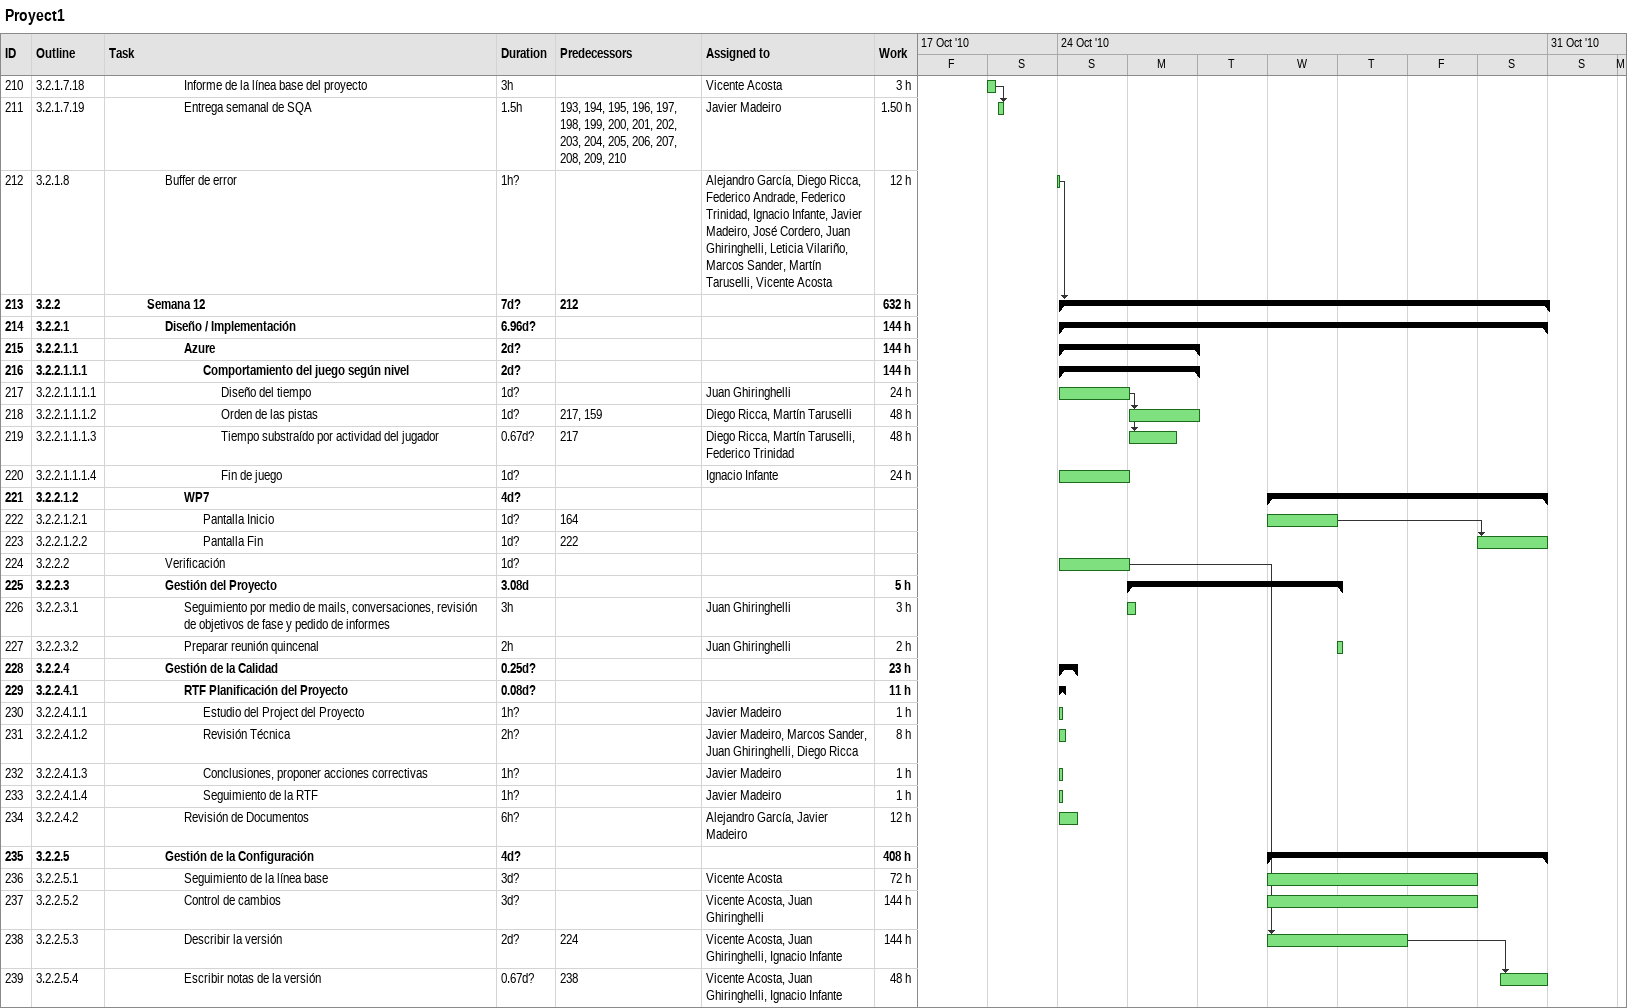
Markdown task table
Proyect1

| ID | WBS | Task | Duration | Start | Finish | Predecessors | Resources | Work (h) |
|---|---|---|---|---|---|---|---|---|
| 210 | 3.2.1.7.18 | Informe de la línea base del proyecto | 3h | 2010-10-23 | 2010-10-23 |  | Vicente Acosta | 3 |
| 211 | 3.2.1.7.19 | Entrega semanal de SQA | 1.5h | 2010-10-23 | 2010-10-23 | 193, 194, 195, 196, 197, 198, 199, 200, 201, 202, 203, 204, 205, 206, 207, 208, 209, 210 | Javier Madeiro | 1.50 |
| 212 | 3.2.1.8 | Buffer de error | 1h? | 2010-10-24 | 2010-10-24 |  | Alejandro García, Diego Ricca, Federico Andrade, Federico Trinidad, Ignacio Infante, Javier Madeiro, José Cordero, Juan Ghiringhelli, Leticia Vilariño, Marcos Sander, Martín Taruselli, Vicente Acosta | 12 |
| 213 | 3.2.2 | **Semana 12** | 7d? | 2010-10-24 | 2010-10-31 | 212 |  | 632 |
| 214 | 3.2.2.1 | **Diseño / Implementación** | 6.96d? | 2010-10-24 | 2010-10-31 |  |  | 144 |
| 215 | 3.2.2.1.1 | **Azure** | 2d? | 2010-10-24 | 2010-10-26 |  |  | 144 |
| 216 | 3.2.2.1.1.1 | **Comportamiento del juego según nivel** | 2d? | 2010-10-24 | 2010-10-26 |  |  | 144 |
| 217 | 3.2.2.1.1.1.1 | Diseño del tiempo | 1d? | 2010-10-24 | 2010-10-25 |  | Juan Ghiringhelli | 24 |
| 218 | 3.2.2.1.1.1.2 | Orden de las pistas | 1d? | 2010-10-25 | 2010-10-26 | 217, 159 | Diego Ricca, Martín Taruselli | 48 |
| 219 | 3.2.2.1.1.1.3 | Tiempo substraído por actividad del jugador | 0.67d? | 2010-10-25 | 2010-10-25 | 217 | Diego Ricca, Martín Taruselli, Federico Trinidad | 48 |
| 220 | 3.2.2.1.1.1.4 | Fin de juego | 1d? | 2010-10-24 | 2010-10-25 |  | Ignacio Infante | 24 |
| 221 | 3.2.2.1.2 | **WP7** | 4d? | 2010-10-27 | 2010-10-31 |  |  |  |
| 222 | 3.2.2.1.2.1 | Pantalla Inicio | 1d? | 2010-10-27 | 2010-10-28 | 164 |  |  |
| 223 | 3.2.2.1.2.2 | Pantalla Fin | 1d? | 2010-10-30 | 2010-10-31 | 222 |  |  |
| 224 | 3.2.2.2 | Verificación | 1d? | 2010-10-24 | 2010-10-25 |  |  |  |
| 225 | 3.2.2.3 | **Gestión del Proyecto** | 3.08d | 2010-10-25 | 2010-10-28 |  |  | 5 |
| 226 | 3.2.2.3.1 | Seguimiento por medio de mails, conversaciones, revisión de objetivos de fase y pedido de informes | 3h | 2010-10-25 | 2010-10-25 |  | Juan Ghiringhelli | 3 |
| 227 | 3.2.2.3.2 | Preparar reunión quincenal | 2h | 2010-10-28 | 2010-10-28 |  | Juan Ghiringhelli | 2 |
| 228 | 3.2.2.4 | **Gestión de la Calidad** | 0.25d? | 2010-10-24 | 2010-10-24 |  |  | 23 |
| 229 | 3.2.2.4.1 | **RTF Planificación del Proyecto** | 0.08d? | 2010-10-24 | 2010-10-24 |  |  | 11 |
| 230 | 3.2.2.4.1.1 | Estudio del Project del Proyecto | 1h? | 2010-10-24 | 2010-10-24 |  | Javier Madeiro | 1 |
| 231 | 3.2.2.4.1.2 | Revisión Técnica | 2h? | 2010-10-24 | 2010-10-24 |  | Javier Madeiro, Marcos Sander, Juan Ghiringhelli, Diego Ricca | 8 |
| 232 | 3.2.2.4.1.3 | Conclusiones, proponer acciones correctivas | 1h? | 2010-10-24 | 2010-10-24 |  | Javier Madeiro | 1 |
| 233 | 3.2.2.4.1.4 | Seguimiento de la RTF | 1h? | 2010-10-24 | 2010-10-24 |  | Javier Madeiro | 1 |
| 234 | 3.2.2.4.2 | Revisión de Documentos | 6h? | 2010-10-24 | 2010-10-24 |  | Alejandro García, Javier Madeiro | 12 |
| 235 | 3.2.2.5 | **Gestión de la Configuración** | 4d? | 2010-10-27 | 2010-10-31 |  |  | 408 |
| 236 | 3.2.2.5.1 | Seguimiento de la línea base | 3d? | 2010-10-27 | 2010-10-30 |  | Vicente Acosta | 72 |
| 237 | 3.2.2.5.2 | Control de cambios | 3d? | 2010-10-27 | 2010-10-30 |  | Vicente Acosta, Juan Ghiringhelli | 144 |
| 238 | 3.2.2.5.3 | Describir la versión | 2d? | 2010-10-27 | 2010-10-29 | 224 | Vicente Acosta, Juan Ghiringhelli, Ignacio Infante | 144 |
| 239 | 3.2.2.5.4 | Escribir notas de la versión | 0.67d? | 2010-10-30 | 2010-10-31 | 238 | Vicente Acosta, Juan Ghiringhelli, Ignacio Infante | 48 |
